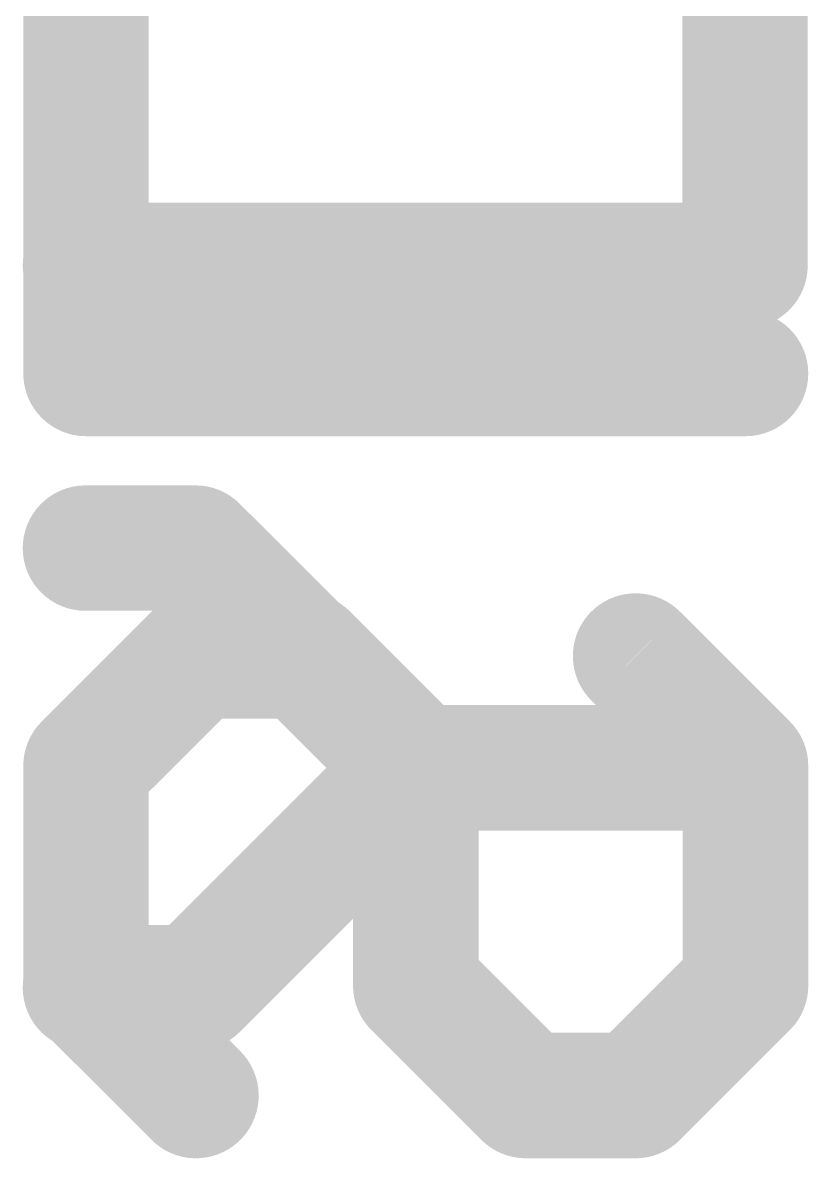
# Model space of a CAD drawing. Extents: x -33 to 74, y -17 to 52.
# Drawn here: x 8.254 to 9.526, y 2.794 to 4.633 of the extents above; entities that cross this region are included whole.
import ezdxf

# ---------------------------------------------------------------- set-up
doc = ezdxf.new("R2010")
doc.units = 0
doc.layers.add('21', color=41, linetype='CONTINUOUS')
doc.layers.add('22', color=40, linetype='CONTINUOUS')

msp = doc.modelspace()

# ---------------------------------------------------------------- linework, layer by layer
at = {"layer": '21', "const_width": 0.2032}
for points in [[(9.4234, 4.2398), (9.4234, 4.9516)], [(8.3557, 4.2398), (9.4234, 4.2398)], [(8.5336, 3.7822), (8.3557, 3.7822)], [(8.8895, 3.4263), (8.5336, 3.7822)], [(8.5336, 3.0704), (8.8895, 3.4263)], [(8.8895, 3.4263), (9.4234, 3.4263)], [(8.3557, 3.0704), (8.5336, 3.0704)]]:
    msp.add_lwpolyline(points, dxfattribs=at)
at = {"layer": '21', "const_width": 0.1016}
for points in [[(8.3557, 4.2906, 1), (8.3557, 4.189)], [(9.4234, 4.189, 1), (9.4234, 4.2906)], [(9.3726, 4.2398, 1), (9.4742, 4.2398)], [(8.3557, 3.833, 1), (8.3557, 3.7314)], [(8.5696, 3.8181, 1), (8.4977, 3.7463)], [(8.5336, 3.7314, 1), (8.5336, 3.833)], [(8.8895, 3.4771, 1), (8.8895, 3.3755)], [(8.9255, 3.3904, 1), (8.8536, 3.4622)], [(8.8536, 3.3904, 1), (8.9255, 3.4622)], [(9.4234, 3.3755, 1), (9.4234, 3.4771)], [(8.3557, 3.1212, 1), (8.3557, 3.0196)], [(8.5336, 3.0196, 1), (8.5336, 3.1212)], [(8.4977, 3.1063, 1), (8.5696, 3.0345)]]:
    msp.add_lwpolyline(points, format="xyb", dxfattribs=at)
at = {"layer": '22', "const_width": 0.2032}
for points in [[(8.3566, 4.065), (8.3566, 4.7768)], [(9.4243, 4.065), (8.3566, 4.065)], [(8.5346, 3.6074), (8.3566, 3.4295)], [(8.7125, 3.6074), (8.5346, 3.6074)], [(8.8905, 3.4295), (8.7125, 3.6074)], [(9.2464, 3.6074), (9.4243, 3.4295)], [(8.3566, 3.4295), (8.3566, 3.0736)], [(8.8905, 3.0736), (8.8905, 3.4295)], [(9.4243, 3.4295), (9.4243, 3.0736)], [(8.3566, 3.0736), (8.5346, 2.8956)], [(9.0684, 2.8956), (8.8905, 3.0736)], [(9.4243, 3.0736), (9.2464, 2.8956)], [(9.2464, 2.8956), (9.0684, 2.8956)]]:
    msp.add_lwpolyline(points, dxfattribs=at)
at = {"layer": '22', "const_width": 0.1016}
for points in [[(8.3566, 4.1158, 1), (8.3566, 4.0142)], [(9.4243, 4.0142, 1), (9.4243, 4.1158)], [(8.3058, 4.065, 1), (8.4074, 4.065)], [(8.5346, 3.6582, 1), (8.5346, 3.5566)], [(8.5705, 3.5715, 1), (8.4986, 3.6433)], [(8.7484, 3.6433, 1), (8.6766, 3.5715)], [(8.7125, 3.5566, 1), (8.7125, 3.6582)], [(9.2823, 3.6433, 1), (9.2104, 3.5715)], [(8.4074, 3.4295, 1), (8.3058, 3.4295)], [(8.9413, 3.4295, 1), (8.8397, 3.4295)], [(9.4751, 3.4295, 1), (9.3735, 3.4295)], [(8.3207, 3.4654, 1), (8.3925, 3.3935)], [(8.8545, 3.3935, 1), (8.9264, 3.4654)], [(9.3884, 3.3935, 1), (9.4602, 3.4654)], [(8.3925, 3.1095, 1), (8.3207, 3.0376)], [(8.9264, 3.1095, 1), (8.8545, 3.0376)], [(9.4602, 3.0376, 1), (9.3884, 3.1095)], [(8.3058, 3.0736, 1), (8.4074, 3.0736)], [(8.8397, 3.0736, 1), (8.9413, 3.0736)], [(9.3735, 3.0736, 1), (9.4751, 3.0736)], [(8.4986, 2.8597, 1), (8.5705, 2.9315)], [(9.0684, 2.9464, 1), (9.0684, 2.8448)], [(9.0325, 2.8597, 1), (9.1043, 2.9315)], [(9.2104, 2.9315, 1), (9.2823, 2.8597)], [(9.2464, 2.8448, 1), (9.2464, 2.9464)]]:
    msp.add_lwpolyline(points, format="xyb", dxfattribs=at)

doc.saveas('drawing.dxf')
